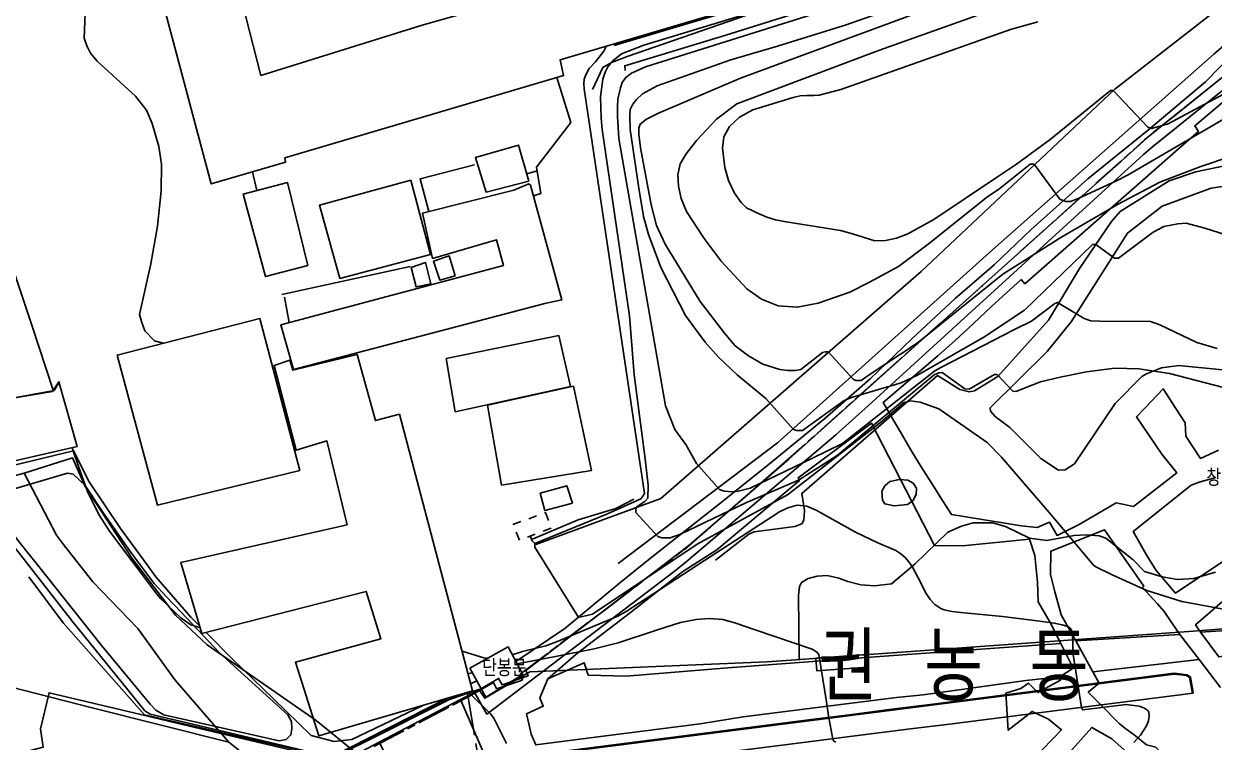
# Model space of a CAD drawing. Header units: feet. Extents: x 197796 to 199821, y 552499 to 555392.
# Drawn here: x 199140.7 to 199281.3, y 553117.8 to 553202.7 of the extents above; entities that cross this region are included whole.
import ezdxf

# ---------------------------------------------------------------- set-up
doc = ezdxf.new("R2010")
doc.units = ezdxf.units.FT
doc.header["$MEASUREMENT"] = 0
for name, pattern in [('AAA006', [2, 1, -1]), ('ANYANG2', [6, 5, -1]), ('JEON', [12, 4, -0.5, 1, -0.5, 4, -0.5, 1, -0.5])]:
    doc.linetypes.add(name, pattern=pattern)
for name, color, linetype in [('AAA006', 7, 'AAA006'), ('AAA008', 7, 'CONTINUOUS'), ('AAC001', 7, 'CONTINUOUS'), ('AD0022', 1, 'CONTINUOUS'), ('ADA085', 1, 'CONTINUOUS'), ('AE001', 1, 'ANYANG2'), ('AE0101', 7, 'CONTINUOUS'), ('AE120', 1, 'CONTINUOUS'), ('AZ0801', 7, 'CONTINUOUS'), ('AZ0803', 7, 'CONTINUOUS'), ('CAA001', 7, 'CONTINUOUS'), ('CAA002', 30, 'CONTINUOUS'), ('DA001', 3, 'CONTINUOUS'), ('EA0018', 7, 'JEON'), ('wipco_image', 2, 'CONTINUOUS'), ('wipco_지적', 20, 'CONTINUOUS'), ('ZC003', 7, 'CONTINUOUS'), ('ZC251', 7, 'CONTINUOUS')]:
    doc.layers.add(name, color=color, linetype=linetype)
doc.styles.add('NGSW', font='ROMANS.shx', dxfattribs={"bigfont": 'NGSW.shx'})
picture_1 = doc.add_image_def('image1.jpg', size_in_pixel=(8269, 5907))

msp = doc.modelspace()

# ---------------------------------------------------------------- linework, layer by layer
at = {"layer": 'AAA006', "color": 255}
msp.add_lwpolyline([(199202.38, 553145), (199203.03, 553143.13), (199199.28, 553141.73), (199198.51, 553143.55), (199202.38, 553145)], dxfattribs=at)
at = {"layer": 'AAA008', "color": 255}
for points in [[(199269.76, 553237.02), (199261.52, 553234.23), (199264.65, 553224.53), (199228.52, 553214.11), (199187.78, 553202.54), (199168.73, 553196.62), (199165.64, 553208.82), (199156.84, 553206.47), (199162.89, 553183.8), (199171.66, 553186.37), (199171.57, 553186.87), (199204.51, 553196.61), (199204.08, 553198.48), (199232.21, 553206.82), (199267.29, 553217.21), (199267.02, 553219.16), (199271.45, 553220.93), (199271.02, 553223.38), (199273.89, 553224.42), (199269.76, 553237.02)], [(199200.4, 553184.11), (199195.34, 553182.83), (199194.09, 553186.92), (199199.18, 553188.39), (199200.4, 553184.11)], [(199174.31, 553174.16), (199169.28, 553172.85), (199166.66, 553182.6), (199171.9, 553183.96), (199174.31, 553174.16)], [(199200.6, 553183.64), (199204.31, 553170.09), (199202.27, 553169.69), (199172.59, 553161.89), (199171.12, 553167.16), (199197.4, 553174.15), (199196.57, 553177.21), (199189.02, 553175), (199187.82, 553180.34), (199198.61, 553183.07), (199200.38, 553183.8), (199200.6, 553183.64)], [(199186.45, 553184.24), (199175.67, 553181.28), (199178.08, 553172.64), (199188.78, 553175.48), (199186.45, 553184.24)], [(199188.83, 553172.01), (199187.1, 553171.64), (199186.49, 553173.92), (199188.2, 553174.51), (199188.83, 553172.01)], [(199191.71, 553172.95), (199189.87, 553172.45), (199189.15, 553174.66), (199191, 553175.3), (199191.71, 553172.95)], [(199173.35, 553149.96), (199156.52, 553145.84), (199151.77, 553163.58), (199168.64, 553167.91), (199173.35, 553149.96)], [(199190.62, 553163.17), (199203.94, 553165.88), (199205.3, 553159.87), (199191.7, 553156.88), (199190.62, 553163.17)], [(199185.11, 553156.58), (199193.74, 553123.9), (199175.6, 553118.58), (199172.82, 553127.28), (199182.93, 553130.06), (199181.2, 553135.65), (199161.78, 553130.68), (199159.28, 553139.08), (199178.92, 553143.54), (199176.54, 553153.43), (199172.9, 553152.34), (199170.31, 553162.33), (199172.18, 553162.99), (199172.51, 553161.78), (199180.12, 553163.65), (199182.28, 553155.84), (199185.11, 553156.58)], [(199197.15, 553148.2), (199195.51, 553157.67), (199205.67, 553159.89), (199207.81, 553149.96), (199197.15, 553148.2)], [(199205.56, 553146.09), (199202.28, 553145.2), (199201.75, 553147.25), (199204.9, 553148.13), (199205.56, 553146.09)]]:
    msp.add_lwpolyline(points, dxfattribs=at)
at = {"layer": 'AAC001', "color": 255}
for points in [[(199198.87, 553127.36), (199204.66, 553131.27), (199211.09, 553136.64), (199213.78, 553138.79), (199217.21, 553141.53), (199222.9, 553146.01), (199229.24, 553151.07), (199235.37, 553156.08), (199240.72, 553160.77), (199245.65, 553165.51), (199250.74, 553170.28), (199255.36, 553174.24), (199259.74, 553178.41), (199266.43, 553184.39), (199273.62, 553190.22), (199280.34, 553195.88), (199285.24, 553200.9)], [(199203.69, 553196.37), (199205.34, 553191.04), (199201.31, 553185.8), (199201.82, 553182.68), (199200.96, 553182.38)], [(199188.58, 553180.53), (199187.56, 553184.39), (199193.98, 553186.04)], [(199168.28, 553183.02), (199167.75, 553185.22)], [(199201.39, 553185.33), (199200.16, 553184.98)], [(199186.39, 553174.05), (199171.22, 553170.74)], [(199171.55, 553170.41), (199172.1, 553167.43)], [(199126.98, 553147.48), (199137.13, 553150), (199146.63, 553152.25), (199148.45, 553148.62), (199152.18, 553143.09), (199155.31, 553138.81), (199156.34, 553137.4), (199160.47, 553132.63), (199161.51, 553131.58)], [(199212.79, 553146.57), (199210.67, 553145.47), (199206.24, 553144.13), (199201.64, 553142.17), (199200.73, 553141.8)], [(199187.88, 553122.18), (199179.5, 553118.18), (199177.39, 553117.94), (199174.68, 553118.64), (199170.23, 553122.96), (199165.38, 553127.66), (199162.27, 553130.81)], [(199194.25, 553125.08), (199193.51, 553124.75)]]:
    msp.add_lwpolyline(points, dxfattribs=at)
at = {"layer": 'AD0022', "color": 255}
msp.add_lwpolyline([(199286.55, 553131.56), (199278.36, 553130.92), (199243.88, 553128.44), (199237.78, 553128.01), (199231.39, 553127.55), (199228.49, 553127.34), (199200.5, 553126.16), (199195.19, 553123.03), (199194.51, 553124.07), (199191.02, 553122.87), (199181.13, 553117.94), (199176.88, 553115.83), (199158.99, 553120.05), (199154.55, 553121.1), (199143.74, 553123.68), (199142.71, 553119.43), (199143.02, 553117.25), (199139.4, 553116.33), (199138.32, 553111.72), (199128.69, 553109.41), (199119.75, 553107.26), (199116.66, 553106.52)], dxfattribs=at)
at = {"layer": 'ADA085', "color": 255}
for points in [[(199210.94, 553138.95), (199229.76, 553153.21), (199255.15, 553176), (199281.31, 553199.14), (199307.99, 553222.22)], [(199200.57, 553142.22), (199200.79, 553141.63), (199201.22, 553141.19), (199216, 553146.65), (199246.72, 553173.46), (199269.62, 553195), (199289.32, 553210.4)], [(199285.97, 553186.66), (199279.16, 553185.23), (199276.01, 553184.15), (199270.23, 553180.54), (199269.21, 553179.36), (199265.43, 553173.8), (199261.77, 553167.7), (199255.79, 553161.06), (199253.05, 553159.37), (199252.4, 553159.23), (199251.31, 553159.52), (199248.65, 553161.15), (199232.63, 553147.24), (199232.95, 553145.23), (199232.86, 553144.09), (199232.64, 553143.66), (199231.82, 553143.34), (199227, 553142.68), (199226.37, 553142.42), (199222.45, 553139.35)], [(199282.31, 553161.85), (199277.17, 553162.36), (199275.13, 553162.09), (199273.36, 553161.38), (199272.81, 553161.03), (199269.64, 553157.84), (199264.84, 553150.75), (199263.74, 553150.01), (199262.95, 553149.98), (199260.86, 553151.35), (199257.21, 553155.01), (199255.46, 553156.32), (199254.92, 553156.95), (199254.87, 553157.34), (199261.61, 553164), (199264.44, 553167.5), (199271.1, 553177.99), (199275.21, 553181.18), (199280.99, 553183.3), (199282.55, 553183.53)], [(199116.67, 553171.02), (199118.24, 553166.28), (199118.76, 553165.24), (199121.29, 553162.02), (199129.07, 553158.32), (199135.91, 553157.85), (199144.32, 553159.39), (199144.96, 553160.47)], [(199232.32, 553127.62), (199232.24, 553135.19), (199232.35, 553136.23), (199232.62, 553136.73), (199233.4, 553137.19), (199234.45, 553137.44), (199235.64, 553137.52), (199237.02, 553137.24), (199238.07, 553136.81), (199239.63, 553136.43), (199241.23, 553136.33), (199243.22, 553136.56), (199246.04, 553138.9), (199249.89, 553142.65), (199251.52, 553143.38), (199252.86, 553143.77), (199255.16, 553143.76), (199256.69, 553143.33), (199259.55, 553141.94), (199261.58, 553141.67), (199264.8, 553142.27), (199266.25, 553142.36), (199267.78, 553142.24), (199268.55, 553141.93), (199271.79, 553139.39), (199273.11, 553138), (199275.19, 553137.37), (199277, 553137.06), (199278.95, 553137.19), (199281.5, 553137.93)]]:
    msp.add_lwpolyline(points, dxfattribs=at)
msp.add_lwpolyline([(199242.44, 553148.13), (199243.02, 553148.66), (199244.18, 553148.88), (199245.18, 553148.81), (199245.79, 553148.44), (199246.17, 553147.86), (199246.14, 553147.1), (199245.75, 553146.36), (199245.13, 553145.91), (199243.54, 553145.75), (199242.44, 553145.99), (199242.15, 553146.42), (199242.11, 553147.52)], close=True, dxfattribs=at)
at = {"layer": 'AE001', "color": 255}
msp.add_lwpolyline([(199193.15, 553123.6), (199194.71, 553114.25), (199194.34, 553113.46), (199193.58, 553112.99), (199193.16, 553112.84), (199178.57, 553110.74)], dxfattribs=at)
at = {"layer": 'AE0101', "color": 255}
msp.add_lwpolyline([(199144.88, 553160.4), (199144.12, 553159.26), (199135.95, 553157.89), (199137.77, 553150.65), (199147.05, 553152.76)], close=True, dxfattribs=at)
at = {"layer": 'AE120', "color": 255}
msp.add_lwpolyline([(199278.88, 553123.62), (199250.07, 553119.98), (199245.48, 553119.41), (199238.62, 553118.54), (199232.49, 553117.77), (199220.37, 553116.24), (199203.56, 553113.76), (199202.95, 553113.85), (199201.88, 553114.38), (199201.4, 553115.47), (199201.19, 553116.36), (199232.19, 553120.32), (199238.24, 553121.09), (199242.94, 553121.69), (199247.8, 553122.31), (199276.6, 553125.98), (199278.11, 553125.82), (199278.54, 553125.56)], close=True, dxfattribs=at)
at = {"layer": 'AZ0801', "color": 255}
for points in [[(199284.46, 553250.26), (199281.06, 553247.41), (199278.71, 553244.72), (199277.22, 553242.59), (199276.15, 553240.67), (199275.35, 553238.81), (199274.94, 553236.82), (199274.69, 553234.9), (199274.65, 553233.31), (199274.83, 553231.06), (199275.16, 553228.19), (199275.11, 553225.61), (199275.06, 553223.87), (199274.66, 553222.06), (199274.3, 553221.04), (199273.64, 553219.98), (199272.76, 553219.01), (199271.87, 553218.43), (199270.66, 553218.06), (199248.8, 553211.65), (199231.97, 553206.59), (199219.04, 553202.72), (199210.47, 553200.17)], [(199287.89, 553235.04), (199285.28, 553234.2), (199283.67, 553233.48), (199280.4, 553231.53), (199279.04, 553230.44), (199278.48, 553229.53), (199277.89, 553226.41), (199277.15, 553223.96), (199275.9, 553221.39), (199274.82, 553219.26), (199272.9, 553217.85), (199269.81, 553216.77), (199257.71, 553213.22), (199242.66, 553208.85), (199226.01, 553203.72), (199212.12, 553198.89), (199210.15, 553198.15), (199209.13, 553197.55), (199207.91, 553194.97)], [(199273.16, 553216.49), (199253.76, 553210.8), (199238, 553205.92), (199223.65, 553201.39), (199211.73, 553197.76), (199211.79, 553197.19)], [(199141.33, 553137.39), (199145.4, 553131.96), (199154.99, 553121.09), (199176.96, 553116.02), (199190.68, 553123)]]:
    msp.add_lwpolyline(points, dxfattribs=at)
at = {"layer": 'AZ0803', "color": 255}
msp.add_lwpolyline([(199193.41, 553126.59), (199195.31, 553123.18), (199199.68, 553125.85), (199197.94, 553129.1)], close=True, dxfattribs=at)
for points in [[(199234.31, 553127.76), (199240.3, 553128.19), (199240.41, 553126.69), (199234.42, 553126.27), (199234.31, 553127.76)], [(199203.93, 553113.82), (199203.39, 553114.46), (199203.27, 553114.79), (199203.22, 553115.36), (199203.28, 553115.8), (199203.58, 553116.56), (199276.6, 553125.88), (199278.08, 553125.72), (199278.45, 553125.5), (199278.78, 553123.61)]]:
    msp.add_lwpolyline(points, dxfattribs=at)
at = {"layer": 'CAA001', "color": 255}
for points, elevation in [([(199256.54, 553207.82), (199225.41, 553196.3), (199215.72, 553192.18), (199214.31, 553191.44), (199213.55, 553190.87), (199213.37, 553190.42), (199213.37, 553189.69), (199213.58, 553188.07), (199214.85, 553181.32), (199215.49, 553178.9), (199216.49, 553176.68), (199220.63, 553169.91), (199223.51, 553166.16), (199224.78, 553164.69), (199226.33, 553163.48), (199228.02, 553162.49), (199230.06, 553161.89), (199230.97, 553161.75), (199231.88, 553161.75), (199232.54, 553161.86), (199235.07, 553163.89), (199235.45, 553163.96), (199235.77, 553163.96), (199238.71, 553160.74), (199239.02, 553160.56), (199239.65, 553160.56), (199240.49, 553161.16), (199246.25, 553164.97), (199256.37, 553173.15), (199263.23, 553177.46), (199269.92, 553181.39), (199274.94, 553183.99), (199279.77, 553185.88), (199283.29, 553187.04)], 40), ([(199157.22, 553164.98), (199156.18, 553165.26), (199155.03, 553166.46), (199154.64, 553167.55), (199154.41, 553168.39), (199155.75, 553174.37), (199156.54, 553178.82), (199156.97, 553183), (199156.99, 553186.13), (199156.71, 553188.22), (199155.92, 553190.93), (199155.24, 553192.53), (199153.92, 553194.18), (199149.41, 553198.3), (199148.61, 553199.26), (199148.18, 553200.1), (199147.87, 553201.04), (199148.04, 553205.02)], 35), ([(199198.43, 553128.17), (199199.66, 553128.54), (199202.4, 553129.21), (199203.65, 553129.7), (199210.91, 553132.72), (199211.88, 553133.28), (199215.06, 553135.34), (199220.35, 553138.79), (199229.99, 553145.06), (199230.98, 553145.55), (199232.09, 553145.83), (199233.25, 553145.72), (199234.35, 553145.27), (199235.33, 553144.72), (199238.99, 553142.64), (199241.61, 553141.41), (199243.73, 553140.5), (199244.35, 553140.1), (199244.83, 553139.65), (199245.27, 553139.15), (199245.54, 553138.77), (199245.67, 553138.59), (199246.39, 553137.26), (199247.33, 553135.4), (199247.8, 553134.7), (199248.37, 553134.1), (199249.07, 553133.65), (199249.45, 553133.49), (199250.35, 553133.29), (199251.41, 553133.18), (199256.36, 553132.69), (199260.75, 553132.13), (199262.45, 553131.92), (199263.39, 553131.72), (199264.06, 553131.51), (199264.43, 553131.23), (199264.58, 553130.86), (199264.62, 553130.66), (199264.68, 553128.22), (199265.66, 553121.93), (199265.83, 553121.66), (199270.95, 553122.29), (199271.21, 553122.26), (199272.47, 553122.1), (199273.05, 553121.89), (199273.5, 553121.6), (199273.63, 553121.41), (199273.65, 553120.96), (199273.58, 553120.37), (199273.35, 553119.78), (199272.64, 553118.68), (199271.84, 553117.79)], 35), ([(199192.49, 553128.62), (199192.64, 553128.56), (199195.09, 553127.81), (199195.51, 553127.76)], 35)]:
    msp.add_lwpolyline(points, dxfattribs=dict(at, elevation=elevation))
at = {"layer": 'CAA002', "color": 255}
for points, elevation in [([(199116.68, 553249.81), (199116.8, 553249.73), (199120.66, 553236.43), (199123.31, 553226.99), (199124.51, 553222.88), (199125.78, 553218.98), (199127.6, 553214.02), (199128.87, 553209.9), (199129.76, 553206.88), (199130.65, 553202.1), (199131.82, 553196.89), (199133.08, 553192.81), (199141.71, 553167.11), (199144.23, 553159.42)], 34), ([(199264.96, 553215.73), (199213.96, 553200.19), (199211.33, 553199.16), (199210.33, 553198.33), (199209.74, 553197.64), (199209.43, 553197.02), (199209.15, 553196.18), (199208.85, 553194.09), (199208.94, 553191.57), (199209.05, 553190.22), (199212.29, 553168.2), (199212.84, 553161.25), (199214.13, 553151.33), (199214.51, 553148.2), (199214.45, 553146.66), (199214.1, 553146.28), (199213.19, 553145.68), (199213.05, 553145.44), (199213.05, 553144.98), (199215.64, 553142.15), (199216.1, 553141.97), (199217.08, 553141.97), (199218.3, 553142.43), (199226.01, 553146.11), (199232.26, 553148.82), (199236.83, 553151.71), (199248.29, 553161.24), (199248.82, 553161.5), (199249.21, 553161.54), (199251.89, 553159.61), (199252.42, 553159.57), (199255.41, 553161.28), (199255.72, 553161.28), (199257.56, 553159.3), (199257.91, 553159.26), (199260.83, 553160.4), (199263.16, 553160.96), (199266.28, 553161.62), (199269.62, 553162.05), (199272.43, 553161.97), (199276.05, 553161.42), (199284.56, 553159.19)], 37), ([(199267.08, 553214.28), (199214.17, 553197.63), (199212.51, 553196.9), (199211.85, 553196.39), (199211.43, 553195.8), (199211.23, 553195.15), (199210.92, 553193.8), (199210.85, 553192.91), (199210.85, 553191.77), (199211.02, 553189.18), (199216.54, 553157.58), (199217.65, 553154.8), (199219, 553152.88), (199219.12, 553152.66), (199220.21, 553150.79), (199222.91, 553147.71), (199223.47, 553147.5), (199224.49, 553147.43), (199225.12, 553147.5), (199226.55, 553147.85), (199233.89, 553151.42), (199237.46, 553153.12), (199248.36, 553161.72), (199249.06, 553162.11), (199257.78, 553166.59), (199259.76, 553167.6), (199262.53, 553169.67), (199262.83, 553169.8), (199265.98, 553167.9), (199266.79, 553167.63), (199267.84, 553167.59), (199273.82, 553167.53), (199274.94, 553167.16), (199279.31, 553165.05), (199281.71, 553164.34)], 38), ([(199246.29, 553205.61), (199237.76, 553202.57), (199229.77, 553200.09), (199224.24, 553198.48), (199215.55, 553195.38), (199213.82, 553194.45), (199213.13, 553193.76), (199212.68, 553193.24), (199212.37, 553192.59), (199212.33, 553191.84), (199212.37, 553190.24), (199213.4, 553183.31), (199213.95, 553179.95), (199214.53, 553177.84), (199216.03, 553173.86), (199218.9, 553168.25), (199220.21, 553166.48), (199221.21, 553165.11), (199222.8, 553163.32), (199224.99, 553161.25), (199228.37, 553158.46), (199231.67, 553154.79), (199232.02, 553154.65), (199232.72, 553154.65), (199237.66, 553158.22), (199238.64, 553158.6), (199244.36, 553160.31), (199246.3, 553161.19), (199254.15, 553165.69), (199258.93, 553168.87), (199266.96, 553176.65), (199267.36, 553176.65), (199269.56, 553175.02), (199270.04, 553175.02), (199274.13, 553178.09), (199275.38, 553178.77), (199277.04, 553179.1), (199278.03, 553179.16), (199280.25, 553178.58), (199282.72, 553177.77)], 38), ([(199285.1, 553192.99), (199271.18, 553184.89), (199269.79, 553184.16), (199265.29, 553182.09), (199264.38, 553181.74), (199263.79, 553181.71), (199263.12, 553182.02), (199260.07, 553186.15), (199259.62, 553186.15), (199255.86, 553183.14), (199254.6, 553182.32), (199247.58, 553176.69), (199244.05, 553174.04), (199240.65, 553172.2), (199238.33, 553171.01), (199234.56, 553169.72), (199232.1, 553169.23), (199229.86, 553169.39), (199227.87, 553170.17), (199226.16, 553171.4), (199223.12, 553174.69), (199221.09, 553177.36), (199219.03, 553180.53), (199218.38, 553182.07), (199218.07, 553183.52), (199218.01, 553184.89), (199218.28, 553186.16), (199218.98, 553187.37), (199220.24, 553188.96), (199222.57, 553191.45), (199224.97, 553193.25), (199241.83, 553199.59), (199260.52, 553206.31)], 41), ([(199260.5, 553202.95), (199257.29, 553202.03), (199237.26, 553194.95), (199234.69, 553194.27), (199234.06, 553194.25), (199233.24, 553194.23), (199232.44, 553194.19), (199231.6, 553194), (199226.85, 553192.57), (199225.27, 553191.67), (199224.08, 553190.58), (199223.42, 553189.35), (199223.27, 553188.01), (199223.53, 553185.76), (199223.99, 553184.21), (199224.69, 553182.72), (199225.47, 553181.59), (199226.05, 553181.02), (199226.3, 553180.84), (199226.44, 553180.83), (199226.54, 553180.79), (199227.23, 553180.41), (199228.5, 553179.87), (199229.53, 553179.56), (199230.79, 553179.31), (199237.21, 553178.3), (199238.63, 553177.9), (199241.28, 553177.09), (199242.53, 553177.12), (199243.83, 553177.38), (199245.18, 553177.9), (199248.23, 553179.59), (199255.77, 553184.62), (199258.01, 553186.15), (199261.97, 553189.07), (199269.09, 553194.83), (199269.41, 553194.83), (199273.51, 553190.49), (199274, 553190.35), (199274.63, 553190.56), (199275.82, 553190.88), (199287.81, 553197.27)], 42), ([(199209.53, 553200.09), (199209.53, 553200.03), (199209.25, 553199.47), (199208.29, 553198.24), (199207.52, 553197.44), (199207.11, 553196.71), (199206.94, 553196.19), (199206.9, 553195.68), (199206.94, 553195.02), (199214.04, 553147.24), (199213.87, 553146.9), (199213.63, 553146.59), (199209.67, 553144.81), (199201.12, 553141.31), (199201.09, 553140.89), (199206.24, 553132.66), (199206.59, 553132.66), (199207.92, 553132.98), (199220.28, 553141.25), (199230.95, 553147.07), (199242.14, 553155.79), (199244.65, 553157.94), (199245.44, 553158.16), (199246.62, 553158.03), (199248.82, 553157.24), (199254.53, 553153.24), (199256.24, 553151.52), (199262.11, 553144.72), (199267.09, 553138.77), (199267.37, 553138.57), (199269.29, 553137.61), (199273.38, 553135.76), (199277.52, 553134.46), (199283.07, 553133.43)], 36), ([(199146.47, 553152.63), (199147.25, 553150.31), (199148.28, 553147.46), (199149.61, 553144.73), (199150.85, 553142.76), (199156.5, 553135.31), (199156.94, 553134.77), (199159.34, 553132.48), (199160.47, 553131.71), (199161.55, 553131.41), (199161.56, 553131.41)], 34), ([(199136.68, 553144.63), (199146.51, 553132.12), (199155.06, 553121.54), (199155.69, 553121.15), (199163.55, 553119.31), (199176.82, 553116.16)], 33), ([(199199.02, 553127.09), (199203.55, 553127.96), (199208.12, 553128.88), (199210.96, 553129.6), (199215.48, 553131.08), (199218.31, 553132), (199220.16, 553132.35), (199221.69, 553132.46), (199223.32, 553132.35), (199224.74, 553131.95), (199227.14, 553131.13), (199233.87, 553128.84), (199234.36, 553128.51), (199234.65, 553128.21), (199235.56, 553122.62), (199235.8, 553120.96), (199236.3, 553118.2), (199236.44, 553117.97), (199236.67, 553117.84)], 34), ([(199193.21, 553125.92), (199193.72, 553126.02)], 34), ([(199177.14, 553116.16), (199190.59, 553122.76), (199193.17, 553123.62), (199193.38, 553123.62), (199195.86, 553121.21), (199196.27, 553120.68), (199197.75, 553117.69)], 33)]:
    msp.add_lwpolyline(points, dxfattribs=dict(at, elevation=elevation))
at = {"layer": 'DA001', "color": 255}
msp.add_lwpolyline([(199138.4, 553143.79), (199141.24, 553140.21), (199142.35, 553138.81), (199149.96, 553129.22), (199155.68, 553122.35), (199156.33, 553121.64), (199157.3, 553121.08), (199170.92, 553118.02), (199171.75, 553118.15), (199172.29, 553118.7), (199172.41, 553119.43), (199172.36, 553120.28), (199171.95, 553121.08), (199163.85, 553128.42), (199159.33, 553133.22), (199157.58, 553135), (199156.13, 553136.61), (199154.49, 553138.81), (199153.16, 553140.61), (199150.08, 553145.01), (199148.01, 553148.16), (199146.59, 553149.52), (199145.92, 553149.61), (199136.66, 553146.93)], dxfattribs=at)
at = {"layer": 'EA0018', "color": 255}
msp.add_lwpolyline([(199182.08, 553117.33), (199191.68, 553122.36), (199193.29, 553123.25), (199196.22, 553124.88), (199196.57, 553124.14), (199199.65, 553125.19), (199199.38, 553125.87), (199209.4, 553133.5), (199218.74, 553140.58), (199230.01, 553150.36), (199241.52, 553160.69), (199253.99, 553171.79), (199273.12, 553189.01), (199292.34, 553204.5)], dxfattribs=at)
at = {"layer": 'wipco_지적', "color": 20}
for points in [[(199292.95, 553205), (199277.05, 553192.18), (199274.14, 553189.87), (199231.12, 553151.3), (199219.31, 553141.07), (199200.06, 553126.33), (199200.3, 553125.69), (199197.24, 553124.63), (199196.83, 553125.37), (199193.97, 553123.73), (199192.32, 553122.87), (199182.73, 553117.83), (199180.12, 553116.48), (199175.27, 553120.4), (199162.41, 553129.33), (199158.67, 553132.87), (199153.54, 553139.55), (199147.99, 553148.04), (199146.5, 553151.43), (199140.77, 553149.64), (199130.63, 553146.92)], [(199289.44, 553200.6), (199274.07, 553188.2), (199273.01, 553187.28), (199240.52, 553157.63), (199236.66, 553154.16), (199218.99, 553139.14), (199217.57, 553138), (199195.45, 553121.17), (199193.97, 553123.73), (199196.83, 553125.37), (199197.24, 553124.63), (199200.3, 553125.69), (199200.06, 553126.33), (199219.31, 553141.07), (199231.12, 553151.3), (199274.14, 553189.87), (199277.05, 553192.18), (199292.95, 553205)], [(199195, 553116.69), (199192.32, 553122.87), (199193.97, 553123.73), (199195.45, 553121.17), (199217.57, 553138), (199218.99, 553139.14), (199236.66, 553154.16), (199240.52, 553157.63), (199273.01, 553187.28), (199274.07, 553188.2), (199289.44, 553200.6)], [(199281.86, 553152.36), (199279.73, 553151.38), (199277.99, 553153.99), (199277.91, 553155.59), (199276.81, 553157.27), (199275.34, 553159.58), (199273.19, 553157.34), (199272.17, 553156.28), (199275.17, 553151.88), (199276.92, 553149.65), (199271.82, 553145.69), (199269.78, 553146.12), (199265.41, 553143.58), (199262.79, 553142.27), (199262.79, 553142.27), (199261.91, 553143.82), (199260.45, 553143.19), (199258.55, 553143.41), (199250.31, 553144.74), (199248.97, 553146.84), (199248.07, 553148.27), (199246.92, 553150.08), (199245.68, 553152.12), (199244, 553155.02), (199243.49, 553155.82), (199242.25, 553157.98), (199248.69, 553163.51), (199250.75, 553165.31), (199252.9, 553167.32), (199255.06, 553169.31), (199258.53, 553172.52), (199258.99, 553172.01), (199277.15, 553187.93), (199279.49, 553190), (199279.05, 553190.68), (199286.19, 553196.71)], [(199286.19, 553196.71), (199279.05, 553190.68), (199279.49, 553190), (199277.15, 553187.93), (199258.99, 553172.01), (199258.53, 553172.52), (199255.06, 553169.31), (199252.9, 553167.32), (199250.75, 553165.31), (199248.69, 553163.51), (199242.25, 553157.98), (199243.49, 553155.82), (199244, 553155.02), (199245.68, 553152.12), (199246.92, 553150.08), (199248.07, 553148.27), (199248.97, 553146.84), (199250.31, 553144.74), (199258.55, 553143.41), (199260.45, 553143.19), (199261.91, 553143.82), (199262.79, 553142.27), (199265.41, 553143.58), (199269.78, 553146.12), (199271.82, 553145.69), (199276.92, 553149.65), (199275.17, 553151.88), (199272.17, 553156.28), (199273.19, 553157.34), (199275.34, 553159.58), (199276.81, 553157.27), (199277.91, 553155.59), (199277.99, 553153.99), (199279.73, 553151.38), (199281.86, 553152.36)], [(199259.98, 553115.83), (199263.33, 553119.31), (199261.78, 553120.57), (199259.85, 553121.47), (199257.02, 553119.25), (199256.75, 553123.65), (199258.51, 553124.2), (199259.4, 553124.83), (199260.53, 553123.7), (199263.19, 553125.16), (199263.12, 553125.56), (199264.69, 553126.59), (199263.22, 553129.52), (199261.99, 553131.98), (199260.57, 553134.44), (199260.48, 553136.75), (199260.18, 553139.89), (199259.53, 553141.84), (199251.6, 553141.06), (199248.33, 553141.09), (199240.86, 553155.54), (199232.2, 553149.06), (199232.35, 553148.76), (199222.62, 553140.58), (199218.6, 553138.03), (199212.39, 553133.17), (199207.35, 553129.31), (199205.94, 553128.19), (199202.66, 553125.33), (199201.69, 553123.09), (199202.1, 553122.1), (199200.13, 553121.19), (199200.45, 553119.87), (199200.66, 553118.81), (199201.22, 553117.52)], [(199173.63, 553110.97), (199164.95, 553117.86), (199164.95, 553117.86), (199158.63, 553125.18), (199154.23, 553131.29), (199148.88, 553136.8), (199145.56, 553141.06), (199144.6, 553142.31), (199140.77, 553149.64), (199146.5, 553151.43), (199147.99, 553148.04), (199153.54, 553139.55), (199158.67, 553132.87), (199162.41, 553129.33), (199175.27, 553120.4), (199180.12, 553116.48)], [(199283.21, 553139.76), (199276.79, 553135.44), (199274.49, 553138.14), (199273.41, 553139.92), (199271.78, 553142.73), (199278.61, 553148.2), (199279.59, 553148.56), (199281.53, 553149.12)], [(199281.53, 553149.12), (199279.59, 553148.56), (199278.61, 553148.2), (199271.78, 553142.73), (199273.41, 553139.92), (199274.49, 553138.14), (199276.79, 553135.44), (199283.21, 553139.76)], [(199282.09, 553124.29), (199279.56, 553127.6), (199277.27, 553130.57), (199277.27, 553130.57), (199276.34, 553131.94), (199275.43, 553133.3), (199274.64, 553134.21), (199272.89, 553136.12), (199273.05, 553136.29), (199268.41, 553142.94), (199262.04, 553140.41), (199262, 553137.64), (199262.5, 553135.77), (199263.28, 553132.88), (199265.02, 553129.8), (199267.02, 553126.16), (199267.78, 553124.82), (199266.48, 553123.74), (199267.99, 553122.2), (199270.14, 553120.07), (199270.9, 553119.42), (199271.91, 553118.7), (199273.34, 553117.55)], [(199287.59, 553131.36), (199279.74, 553130.83), (199279.14, 553131.69), (199283.19, 553135.23)], [(199283.19, 553135.23), (199279.14, 553131.69), (199279.74, 553130.83), (199281.88, 553127.92)], [(199283.04, 553107.31), (199280.59, 553110.84), (199280.19, 553111.32), (199279.39, 553112.04), (199278.77, 553112.59), (199277.9, 553113.47), (199274.46, 553117.24), (199273.34, 553117.55), (199271.91, 553118.7), (199270.9, 553119.42), (199270.14, 553120.07), (199267.99, 553122.2), (199266.48, 553123.74), (199267.78, 553124.82), (199267.02, 553126.16), (199267.02, 553126.16), (199279.56, 553127.6), (199282.09, 553124.29)], [(199135.87, 553125.21), (199148.82, 553121.92), (199164.95, 553117.86), (199173.63, 553110.97)], [(199201.22, 553117.52), (199209.18, 553118.56), (199220.64, 553120.01), (199225.7, 553120.84), (199243.84, 553123.14), (199246.98, 553123.42), (199259.11, 553125.15), (199263.12, 553125.56), (199263.12, 553125.56), (199263.19, 553125.16), (199260.53, 553123.7), (199259.4, 553124.83), (199258.51, 553124.2), (199256.75, 553123.65), (199257.02, 553119.25), (199259.85, 553121.47), (199261.78, 553120.57), (199263.33, 553119.31), (199259.98, 553115.83)], [(199261.97, 553114.08), (199266.89, 553119.59), (199269.24, 553118.25), (199274.43, 553113.62)], [(199274.43, 553113.62), (199269.24, 553118.25), (199266.89, 553119.59), (199261.97, 553114.08)]]:
    msp.add_lwpolyline(points, dxfattribs=at)
for points in [[(199263.22, 553129.52), (199257.1, 553129.08), (199242.38, 553128), (199223.92, 553126.62), (199211.9, 553125.63), (199207.41, 553125.77), (199206.94, 553127.23), (199202.66, 553125.33), (199205.94, 553128.19), (199207.35, 553129.31), (199212.39, 553133.17), (199218.6, 553138.03), (199222.62, 553140.58), (199232.35, 553148.76), (199232.2, 553149.06), (199240.86, 553155.54), (199248.33, 553141.09), (199251.6, 553141.06), (199259.53, 553141.84), (199260.18, 553139.89), (199260.48, 553136.75), (199260.57, 553134.44), (199261.99, 553131.98), (199263.22, 553129.52)], [(199131.41, 553143.75), (199130.63, 553146.92), (199140.77, 553149.64), (199144.6, 553142.31), (199145.56, 553141.06), (199148.88, 553136.8), (199154.23, 553131.29), (199158.63, 553125.18), (199164.95, 553117.86), (199148.82, 553121.92), (199135.87, 553125.21), (199131.41, 553143.75)], [(199277.27, 553130.57), (199265.02, 553129.8), (199263.28, 553132.88), (199262.5, 553135.77), (199262, 553137.64), (199262.04, 553140.41), (199268.41, 553142.94), (199273.05, 553136.29), (199272.89, 553136.12), (199274.64, 553134.21), (199275.43, 553133.3), (199276.34, 553131.94), (199277.27, 553130.57)], [(199306.55, 553131.56), (199304.81, 553131.29), (199294.11, 553129.72), (199281.88, 553127.92), (199279.74, 553130.83), (199287.59, 553131.36), (199291.78, 553131.66), (199303.31, 553132.42), (199307.39, 553132.7), (199306.55, 553131.56)], [(199263.22, 553129.52), (199264.69, 553126.59), (199263.12, 553125.56), (199259.11, 553125.15), (199246.98, 553123.42), (199243.84, 553123.14), (199225.7, 553120.84), (199220.64, 553120.01), (199209.18, 553118.56), (199201.22, 553117.52), (199200.66, 553118.81), (199200.45, 553119.87), (199200.13, 553121.19), (199202.1, 553122.1), (199201.69, 553123.09), (199202.66, 553125.33), (199206.94, 553127.23), (199207.41, 553125.77), (199211.9, 553125.63), (199223.92, 553126.62), (199242.38, 553128), (199257.1, 553129.08), (199263.22, 553129.52)], [(199277.27, 553130.57), (199279.56, 553127.6), (199267.02, 553126.16), (199265.02, 553129.8), (199277.27, 553130.57)], [(199192.32, 553122.87), (199195, 553116.69), (199184.03, 553115.34), (199182.73, 553117.83), (199192.32, 553122.87)]]:
    msp.add_lwpolyline(points, close=True, dxfattribs=at)

# ---------------------------------------------------------------- texts
at = {"layer": 'ZC003', "style": 'NGSW'}
for s, rotation, p in [('창덕공원', 359.98, (199280.42, 553148.1)), ('단봉문', 359.99, (199194.89, 553125.62))]:
    msp.add_text(s, height=2, rotation=rotation, dxfattribs=at).set_placement(p)
at = {"layer": 'ZC251', "style": 'NGSW'}
msp.add_text('권 농 동', height=8, dxfattribs=at).set_placement((199234.59, 553122.71))

# ---------------------------------------------------------------- pictures from other files: only their frames are drawn
at = {"layer": 'wipco_image'}
image = msp.add_image(picture_1, insert=(198928.54, 553018.66), size_in_units=(698.97, 499.31), rotation=5.99868, dxfattribs=at)
image.dxf.flags = 7

doc.saveas('drawing.dxf')
